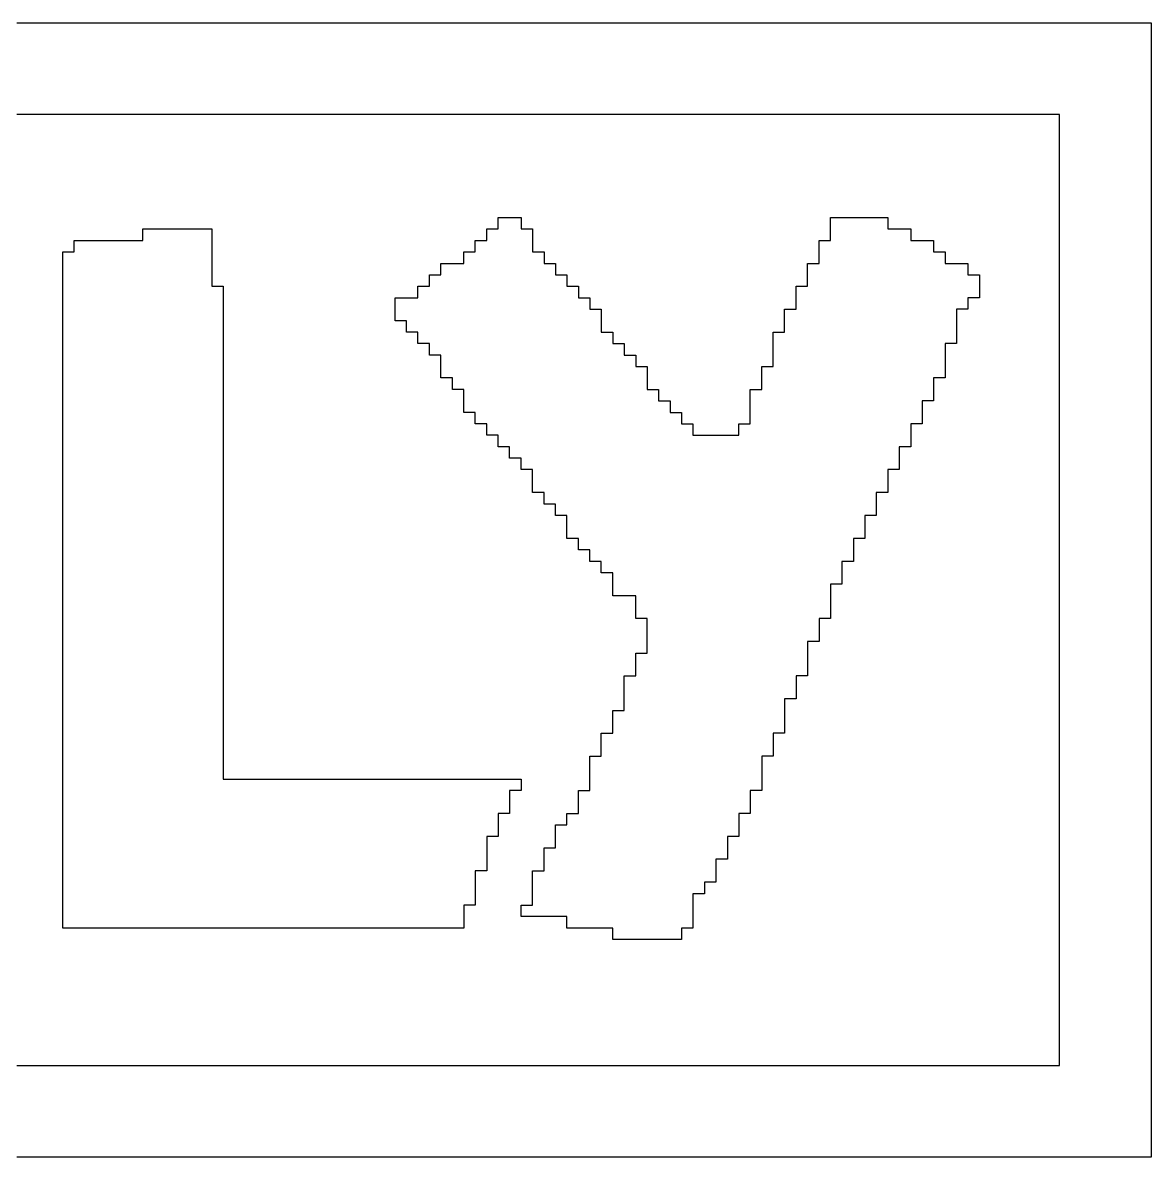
# Model space of a CAD drawing. Extents: x -38.5 to 38.5, y -15.1 to 10.1.
# Drawn here: x 22.72 to 38.48, y -5.7 to 10.14 of the extents above; entities that cross this region are included whole.
import ezdxf

# ---------------------------------------------------------------- set-up
doc = ezdxf.new("R2010")
doc.units = 0

msp = doc.modelspace()

# ---------------------------------------------------------------- linework, layer by layer
for p, q in [((22.639999, 10.136234), (22.800003, 10.136234)), ((22.800003, 10.136234), (22.959999, 10.136234)), ((22.959999, 10.136234), (23.120003, 10.136234)), ((23.120003, 10.136234), (23.279999, 10.136234)), ((23.279999, 10.136234), (23.440002, 10.136234)), ((23.440002, 10.136234), (23.599998, 10.136234)), ((23.599998, 10.136234), (23.760002, 10.136234)), ((23.760002, 10.136234), (23.919998, 10.136234)), ((23.919998, 10.136234), (24.080002, 10.136234)), ((24.080002, 10.136234), (24.239998, 10.136234)), ((24.239998, 10.136234), (24.400002, 10.136234)), ((24.400002, 10.136234), (24.559998, 10.136234)), ((24.559998, 10.136234), (24.720001, 10.136234)), ((24.720001, 10.136234), (24.879997, 10.136234)), ((24.879997, 10.136234), (25.040001, 10.136234)), ((25.040001, 10.136234), (25.199997, 10.136234)), ((25.199997, 10.136234), (25.360001, 10.136234)), ((25.360001, 10.136234), (25.519997, 10.136234)), ((25.519997, 10.136234), (25.68, 10.136234)), ((25.68, 10.136234), (25.839996, 10.136234)), ((25.839996, 10.136234), (26, 10.136234)), ((26, 10.136234), (26.160004, 10.136234)), ((26.160004, 10.136234), (26.32, 10.136234)), ((26.32, 10.136234), (26.480003, 10.136234)), ((26.480003, 10.136234), (26.639999, 10.136234)), ((26.639999, 10.136234), (26.800003, 10.136234)), ((26.800003, 10.136234), (26.959999, 10.136234)), ((26.959999, 10.136234), (27.120003, 10.136234)), ((27.120003, 10.136234), (27.279999, 10.136234)), ((27.279999, 10.136234), (27.440002, 10.136234)), ((27.440002, 10.136234), (27.599998, 10.136234)), ((27.599998, 10.136234), (27.760002, 10.136234)), ((27.760002, 10.136234), (27.919998, 10.136234)), ((27.919998, 10.136234), (28.080002, 10.136234)), ((28.080002, 10.136234), (28.239998, 10.136234)), ((28.239998, 10.136234), (28.400002, 10.136234)), ((28.400002, 10.136234), (28.559998, 10.136234)), ((28.559998, 10.136234), (28.720001, 10.136234)), ((28.720001, 10.136234), (28.879997, 10.136234)), ((28.879997, 10.136234), (29.040001, 10.136234)), ((29.040001, 10.136234), (29.199997, 10.136234)), ((29.199997, 10.136234), (29.360001, 10.136234)), ((29.360001, 10.136234), (29.519997, 10.136234)), ((29.519997, 10.136234), (29.68, 10.136234)), ((29.68, 10.136234), (29.839996, 10.136234)), ((29.839996, 10.136234), (30, 10.136234)), ((30, 10.136234), (30.160004, 10.136234)), ((30.160004, 10.136234), (30.32, 10.136234)), ((30.32, 10.136234), (30.480003, 10.136234)), ((30.480003, 10.136234), (30.639999, 10.136234)), ((30.639999, 10.136234), (30.800003, 10.136234)), ((30.800003, 10.136234), (30.959999, 10.136234)), ((30.959999, 10.136234), (31.120003, 10.136234)), ((31.120003, 10.136234), (31.279999, 10.136234)), ((31.279999, 10.136234), (31.440002, 10.136234)), ((31.440002, 10.136234), (31.599998, 10.136234)), ((31.599998, 10.136234), (31.760002, 10.136234)), ((31.760002, 10.136234), (31.919998, 10.136234)), ((31.919998, 10.136234), (32.080002, 10.136234)), ((32.080002, 10.136234), (32.239998, 10.136234)), ((32.239998, 10.136234), (32.400002, 10.136234)), ((32.400002, 10.136234), (32.559998, 10.136234)), ((32.559998, 10.136234), (32.720001, 10.136234)), ((32.720001, 10.136234), (32.879997, 10.136234)), ((32.879997, 10.136234), (33.040001, 10.136234)), ((33.040001, 10.136234), (33.199997, 10.136234)), ((33.199997, 10.136234), (33.360001, 10.136234)), ((33.360001, 10.136234), (33.519997, 10.136234)), ((33.519997, 10.136234), (33.68, 10.136234)), ((33.68, 10.136234), (33.839996, 10.136234)), ((33.839996, 10.136234), (34, 10.136234)), ((34, 10.136234), (34.160004, 10.136234)), ((34.160004, 10.136234), (34.32, 10.136234)), ((34.32, 10.136234), (34.480003, 10.136234)), ((34.480003, 10.136234), (34.639999, 10.136234)), ((34.639999, 10.136234), (34.800003, 10.136234)), ((34.800003, 10.136234), (34.959999, 10.136234)), ((34.959999, 10.136234), (35.120003, 10.136234)), ((35.120003, 10.136234), (35.279999, 10.136234)), ((35.279999, 10.136234), (35.440002, 10.136234)), ((35.440002, 10.136234), (35.599998, 10.136234)), ((35.599998, 10.136234), (35.760002, 10.136234)), ((35.760002, 10.136234), (35.919998, 10.136234)), ((35.919998, 10.136234), (36.080002, 10.136234)), ((36.080002, 10.136234), (36.239998, 10.136234)), ((36.239998, 10.136234), (36.400002, 10.136234)), ((36.400002, 10.136234), (36.559998, 10.136234)), ((36.559998, 10.136234), (36.720001, 10.136234)), ((36.720001, 10.136234), (36.879997, 10.136234)), ((36.879997, 10.136234), (37.040001, 10.136234)), ((37.040001, 10.136234), (37.199997, 10.136234)), ((37.199997, 10.136234), (37.360001, 10.136234)), ((37.360001, 10.136234), (37.519997, 10.136234)), ((37.519997, 10.136234), (37.68, 10.136234)), ((37.68, 10.136234), (37.839996, 10.136234)), ((37.839996, 10.136234), (38, 10.136234)), ((38, 10.136234), (38.160004, 10.136234)), ((38.160004, 10.136234), (38.32, 10.136234)), ((38.32, 10.136234), (38.480003, 10.136234)), ((38.480003, 10.136234), (38.480003, 9.976234)), ((38.480003, 9.976234), (38.480003, 9.816235)), ((38.480003, 9.816235), (38.480003, 9.656235)), ((38.480003, 9.656235), (38.480003, 9.496235)), ((38.480003, 9.496235), (38.480003, 9.336234)), ((38.480003, 9.336234), (38.480003, 9.176234)), ((38.480003, 9.176234), (38.480003, 9.016234)), ((38.480003, 9.016234), (38.480003, 8.856234)), ((22.800003, 8.856234), (22.639999, 8.856234)), ((22.959999, 8.856234), (22.800003, 8.856234)), ((23.120003, 8.856234), (22.959999, 8.856234)), ((23.279999, 8.856234), (23.120003, 8.856234)), ((23.440002, 8.856234), (23.279999, 8.856234)), ((23.599998, 8.856234), (23.440002, 8.856234)), ((23.760002, 8.856234), (23.599998, 8.856234)), ((23.919998, 8.856234), (23.760002, 8.856234)), ((24.080002, 8.856234), (23.919998, 8.856234)), ((24.239998, 8.856234), (24.080002, 8.856234)), ((24.400002, 8.856234), (24.239998, 8.856234)), ((24.559998, 8.856234), (24.400002, 8.856234)), ((24.720001, 8.856234), (24.559998, 8.856234)), ((24.879997, 8.856234), (24.720001, 8.856234)), ((25.040001, 8.856234), (24.879997, 8.856234)), ((25.199997, 8.856234), (25.040001, 8.856234)), ((25.360001, 8.856234), (25.199997, 8.856234)), ((25.519997, 8.856234), (25.360001, 8.856234)), ((25.68, 8.856234), (25.519997, 8.856234)), ((25.839996, 8.856234), (25.68, 8.856234)), ((26, 8.856234), (25.839996, 8.856234)), ((26.160004, 8.856234), (26, 8.856234)), ((26.32, 8.856234), (26.160004, 8.856234)), ((26.480003, 8.856234), (26.32, 8.856234)), ((26.639999, 8.856234), (26.480003, 8.856234)), ((26.800003, 8.856234), (26.639999, 8.856234)), ((26.959999, 8.856234), (26.800003, 8.856234)), ((27.120003, 8.856234), (26.959999, 8.856234)), ((27.279999, 8.856234), (27.120003, 8.856234)), ((27.440002, 8.856234), (27.279999, 8.856234)), ((27.599998, 8.856234), (27.440002, 8.856234)), ((27.760002, 8.856234), (27.599998, 8.856234)), ((27.919998, 8.856234), (27.760002, 8.856234)), ((28.080002, 8.856234), (27.919998, 8.856234)), ((28.239998, 8.856234), (28.080002, 8.856234)), ((28.400002, 8.856234), (28.239998, 8.856234)), ((28.559998, 8.856234), (28.400002, 8.856234)), ((28.720001, 8.856234), (28.559998, 8.856234)), ((28.879997, 8.856234), (28.720001, 8.856234)), ((29.040001, 8.856234), (28.879997, 8.856234)), ((29.199997, 8.856234), (29.040001, 8.856234)), ((29.360001, 8.856234), (29.199997, 8.856234)), ((29.519997, 8.856234), (29.360001, 8.856234)), ((29.68, 8.856234), (29.519997, 8.856234)), ((29.839996, 8.856234), (29.68, 8.856234)), ((30, 8.856234), (29.839996, 8.856234)), ((30.160004, 8.856234), (30, 8.856234)), ((30.32, 8.856234), (30.160004, 8.856234)), ((30.480003, 8.856234), (30.32, 8.856234)), ((30.639999, 8.856234), (30.480003, 8.856234)), ((30.800003, 8.856234), (30.639999, 8.856234)), ((30.959999, 8.856234), (30.800003, 8.856234)), ((31.120003, 8.856234), (30.959999, 8.856234)), ((31.279999, 8.856234), (31.120003, 8.856234)), ((31.440002, 8.856234), (31.279999, 8.856234)), ((31.599998, 8.856234), (31.440002, 8.856234)), ((31.760002, 8.856234), (31.599998, 8.856234)), ((31.919998, 8.856234), (31.760002, 8.856234)), ((32.080002, 8.856234), (31.919998, 8.856234)), ((32.239998, 8.856234), (32.080002, 8.856234)), ((32.400002, 8.856234), (32.239998, 8.856234)), ((32.559998, 8.856234), (32.400002, 8.856234)), ((32.720001, 8.856234), (32.559998, 8.856234)), ((32.879997, 8.856234), (32.720001, 8.856234)), ((33.040001, 8.856234), (32.879997, 8.856234)), ((33.199997, 8.856234), (33.040001, 8.856234)), ((33.360001, 8.856234), (33.199997, 8.856234)), ((33.519997, 8.856234), (33.360001, 8.856234)), ((33.68, 8.856234), (33.519997, 8.856234)), ((33.839996, 8.856234), (33.68, 8.856234)), ((34, 8.856234), (33.839996, 8.856234)), ((34.160004, 8.856234), (34, 8.856234)), ((34.32, 8.856234), (34.160004, 8.856234)), ((34.480003, 8.856234), (34.32, 8.856234)), ((34.639999, 8.856234), (34.480003, 8.856234)), ((34.800003, 8.856234), (34.639999, 8.856234)), ((34.959999, 8.856234), (34.800003, 8.856234)), ((35.120003, 8.856234), (34.959999, 8.856234)), ((35.279999, 8.856234), (35.120003, 8.856234)), ((35.440002, 8.856234), (35.279999, 8.856234)), ((35.599998, 8.856234), (35.440002, 8.856234)), ((35.760002, 8.856234), (35.599998, 8.856234)), ((35.919998, 8.856234), (35.760002, 8.856234)), ((36.080002, 8.856234), (35.919998, 8.856234)), ((36.239998, 8.856234), (36.080002, 8.856234)), ((36.400002, 8.856234), (36.239998, 8.856234)), ((36.559998, 8.856234), (36.400002, 8.856234)), ((36.720001, 8.856234), (36.559998, 8.856234)), ((36.879997, 8.856234), (36.720001, 8.856234)), ((37.040001, 8.856234), (36.879997, 8.856234)), ((37.199997, 8.856234), (37.040001, 8.856234)), ((37.199997, 8.696234), (37.199997, 8.856234)), ((38.480003, 8.856234), (38.480003, 8.696234)), ((37.199997, 8.536234), (37.199997, 8.696234)), ((38.480003, 8.696234), (38.480003, 8.536234)), ((37.199997, 8.376234), (37.199997, 8.536234)), ((38.480003, 8.536234), (38.480003, 8.376234)), ((37.199997, 8.216234), (37.199997, 8.376234)), ((38.480003, 8.376234), (38.480003, 8.216234)), ((37.199997, 8.056234), (37.199997, 8.216234)), ((38.480003, 8.216234), (38.480003, 8.056234)), ((37.199997, 7.896235), (37.199997, 8.056234)), ((38.480003, 8.056234), (38.480003, 7.896235)), ((37.199997, 7.736235), (37.199997, 7.896235)), ((38.480003, 7.896235), (38.480003, 7.736235)), ((37.199997, 7.576234), (37.199997, 7.736235)), ((38.480003, 7.736235), (38.480003, 7.576234)), ((37.199997, 7.416234), (37.199997, 7.576234)), ((38.480003, 7.576234), (38.480003, 7.416234)), ((29.360001, 7.416234), (29.519997, 7.416234)), ((29.360001, 7.256234), (29.360001, 7.416234)), ((29.519997, 7.416234), (29.68, 7.416234)), ((29.68, 7.416234), (29.68, 7.256234)), ((34, 7.416234), (34.160004, 7.416234)), ((34, 7.256234), (34, 7.416234)), ((34.160004, 7.416234), (34.32, 7.416234)), ((34.32, 7.416234), (34.480003, 7.416234)), ((34.480003, 7.416234), (34.639999, 7.416234)), ((34.639999, 7.416234), (34.800003, 7.416234)), ((34.800003, 7.416234), (34.800003, 7.256234)), ((37.199997, 7.256234), (37.199997, 7.416234)), ((38.480003, 7.416234), (38.480003, 7.256234)), ((24.400002, 7.256234), (24.559998, 7.256234)), ((24.400002, 7.096234), (24.400002, 7.256234)), ((24.559998, 7.256234), (24.720001, 7.256234)), ((24.720001, 7.256234), (24.879997, 7.256234)), ((24.879997, 7.256234), (25.040001, 7.256234)), ((25.040001, 7.256234), (25.199997, 7.256234)), ((25.199997, 7.256234), (25.360001, 7.256234)), ((25.360001, 7.256234), (25.360001, 7.096234)), ((29.199997, 7.256234), (29.360001, 7.256234)), ((29.199997, 7.096234), (29.199997, 7.256234)), ((29.68, 7.256234), (29.839996, 7.256234)), ((29.839996, 7.256234), (29.839996, 7.096234)), ((34, 7.096234), (34, 7.256234)), ((34.800003, 7.256234), (34.959999, 7.256234)), ((34.959999, 7.256234), (35.120003, 7.256234)), ((35.120003, 7.256234), (35.120003, 7.096234)), ((37.199997, 7.096234), (37.199997, 7.256234)), ((38.480003, 7.256234), (38.480003, 7.096234)), ((23.440002, 7.096234), (23.599998, 7.096234)), ((23.440002, 6.936234), (23.440002, 7.096234)), ((23.599998, 7.096234), (23.760002, 7.096234)), ((23.760002, 7.096234), (23.919998, 7.096234)), ((23.919998, 7.096234), (24.080002, 7.096234)), ((24.080002, 7.096234), (24.239998, 7.096234)), ((24.239998, 7.096234), (24.400002, 7.096234)), ((25.360001, 7.096234), (25.360001, 6.936234)), ((29.040001, 7.096234), (29.199997, 7.096234)), ((29.040001, 6.936234), (29.040001, 7.096234)), ((29.839996, 7.096234), (29.839996, 6.936234)), ((33.839996, 7.096234), (34, 7.096234)), ((33.839996, 6.936234), (33.839996, 7.096234)), ((35.120003, 7.096234), (35.279999, 7.096234)), ((35.279999, 7.096234), (35.440002, 7.096234)), ((35.440002, 7.096234), (35.440002, 6.936234)), ((37.199997, 6.936234), (37.199997, 7.096234)), ((38.480003, 7.096234), (38.480003, 6.936234)), ((23.279999, 6.936234), (23.440002, 6.936234)), ((23.279999, 6.776235), (23.279999, 6.936234)), ((25.360001, 6.936234), (25.360001, 6.776235)), ((28.879997, 6.936234), (29.040001, 6.936234)), ((28.879997, 6.776235), (28.879997, 6.936234)), ((29.839996, 6.936234), (30, 6.936234)), ((30, 6.936234), (30, 6.776235)), ((33.839996, 6.776235), (33.839996, 6.936234)), ((35.440002, 6.936234), (35.599998, 6.936234)), ((35.599998, 6.936234), (35.599998, 6.776235)), ((37.199997, 6.776235), (37.199997, 6.936234)), ((38.480003, 6.936234), (38.480003, 6.776235)), ((23.279999, 6.616234), (23.279999, 6.776235)), ((25.360001, 6.776235), (25.360001, 6.616234)), ((28.559998, 6.776235), (28.720001, 6.776235)), ((28.559998, 6.616234), (28.559998, 6.776235)), ((28.720001, 6.776235), (28.879997, 6.776235)), ((30, 6.776235), (30.160004, 6.776235)), ((30.160004, 6.776235), (30.160004, 6.616234)), ((33.68, 6.776235), (33.839996, 6.776235)), ((33.68, 6.616234), (33.68, 6.776235)), ((35.599998, 6.776235), (35.760002, 6.776235)), ((35.760002, 6.776235), (35.919998, 6.776235)), ((35.919998, 6.776235), (35.919998, 6.616234)), ((37.199997, 6.616234), (37.199997, 6.776235)), ((38.480003, 6.776235), (38.480003, 6.616234)), ((23.279999, 6.456234), (23.279999, 6.616234)), ((25.360001, 6.616234), (25.360001, 6.456234)), ((28.400002, 6.616234), (28.559998, 6.616234)), ((28.400002, 6.456234), (28.400002, 6.616234)), ((30.160004, 6.616234), (30.32, 6.616234)), ((30.32, 6.616234), (30.32, 6.456234)), ((33.68, 6.456234), (33.68, 6.616234)), ((35.919998, 6.616234), (36.080002, 6.616234)), ((36.080002, 6.616234), (36.080002, 6.456234)), ((37.199997, 6.456234), (37.199997, 6.616234)), ((38.480003, 6.616234), (38.480003, 6.456234)), ((23.279999, 6.296234), (23.279999, 6.456234)), ((25.360001, 6.456234), (25.519997, 6.456234)), ((25.519997, 6.456234), (25.519997, 6.296234)), ((28.239998, 6.456234), (28.400002, 6.456234)), ((28.239998, 6.296234), (28.239998, 6.456234)), ((30.32, 6.456234), (30.480003, 6.456234)), ((30.480003, 6.456234), (30.480003, 6.296234)), ((33.519997, 6.456234), (33.68, 6.456234)), ((33.519997, 6.296234), (33.519997, 6.456234)), ((36.080002, 6.456234), (36.080002, 6.296234)), ((37.199997, 6.296234), (37.199997, 6.456234)), ((38.480003, 6.456234), (38.480003, 6.296234)), ((23.279999, 6.136234), (23.279999, 6.296234)), ((25.519997, 6.296234), (25.519997, 6.136234)), ((27.919998, 6.296234), (28.080002, 6.296234)), ((27.919998, 6.136234), (27.919998, 6.296234)), ((28.080002, 6.296234), (28.239998, 6.296234)), ((30.480003, 6.296234), (30.639999, 6.296234)), ((30.639999, 6.296234), (30.639999, 6.136234)), ((33.519997, 6.136234), (33.519997, 6.296234)), ((36.080002, 6.296234), (35.919998, 6.296234)), ((35.919998, 6.296234), (35.919998, 6.136234)), ((37.199997, 6.136234), (37.199997, 6.296234)), ((38.480003, 6.296234), (38.480003, 6.136234)), ((23.279999, 5.976234), (23.279999, 6.136234)), ((25.519997, 6.136234), (25.519997, 5.976234)), ((27.919998, 5.976234), (27.919998, 6.136234)), ((30.639999, 6.136234), (30.800003, 6.136234)), ((30.800003, 6.136234), (30.800003, 5.976234)), ((33.360001, 6.136234), (33.519997, 6.136234)), ((33.360001, 5.976234), (33.360001, 6.136234)), ((35.919998, 6.136234), (35.760002, 6.136234)), ((35.760002, 6.136234), (35.760002, 5.976234)), ((37.199997, 5.976234), (37.199997, 6.136234)), ((38.480003, 6.136234), (38.480003, 5.976234)), ((23.279999, 5.816235), (23.279999, 5.976234)), ((25.519997, 5.976234), (25.519997, 5.816235)), ((28.080002, 5.976234), (27.919998, 5.976234)), ((28.080002, 5.816235), (28.080002, 5.976234)), ((30.800003, 5.976234), (30.800003, 5.816235)), ((33.360001, 5.816235), (33.360001, 5.976234)), ((35.760002, 5.976234), (35.760002, 5.816235)), ((37.199997, 5.816235), (37.199997, 5.976234)), ((38.480003, 5.976234), (38.480003, 5.816235)), ((23.279999, 5.656234), (23.279999, 5.816235)), ((25.519997, 5.816235), (25.519997, 5.656234)), ((28.239998, 5.816235), (28.080002, 5.816235)), ((28.239998, 5.656234), (28.239998, 5.816235)), ((30.800003, 5.816235), (30.959999, 5.816235)), ((30.959999, 5.816235), (30.959999, 5.656234)), ((33.199997, 5.816235), (33.360001, 5.816235)), ((33.199997, 5.656234), (33.199997, 5.816235)), ((35.760002, 5.816235), (35.760002, 5.656234)), ((37.199997, 5.656234), (37.199997, 5.816235)), ((38.480003, 5.816235), (38.480003, 5.656234)), ((23.279999, 5.496234), (23.279999, 5.656234)), ((25.519997, 5.656234), (25.519997, 5.496234)), ((28.400002, 5.656234), (28.239998, 5.656234)), ((28.400002, 5.496234), (28.400002, 5.656234)), ((30.959999, 5.656234), (31.120003, 5.656234)), ((31.120003, 5.656234), (31.120003, 5.496234)), ((33.199997, 5.496234), (33.199997, 5.656234)), ((35.760002, 5.656234), (35.599998, 5.656234)), ((35.599998, 5.656234), (35.599998, 5.496234)), ((37.199997, 5.496234), (37.199997, 5.656234)), ((38.480003, 5.656234), (38.480003, 5.496234)), ((23.279999, 5.336234), (23.279999, 5.496234)), ((25.519997, 5.496234), (25.519997, 5.336234)), ((28.559998, 5.496234), (28.400002, 5.496234)), ((28.559998, 5.336234), (28.559998, 5.496234)), ((31.120003, 5.496234), (31.279999, 5.496234)), ((31.279999, 5.496234), (31.279999, 5.336234)), ((33.199997, 5.336234), (33.199997, 5.496234)), ((35.599998, 5.496234), (35.599998, 5.336234)), ((37.199997, 5.336234), (37.199997, 5.496234)), ((38.480003, 5.496234), (38.480003, 5.336234)), ((23.279999, 5.176234), (23.279999, 5.336234)), ((25.519997, 5.336234), (25.519997, 5.176234)), ((28.559998, 5.176234), (28.559998, 5.336234)), ((31.279999, 5.336234), (31.440002, 5.336234)), ((31.440002, 5.336234), (31.440002, 5.176234)), ((33.040001, 5.336234), (33.199997, 5.336234)), ((33.040001, 5.176234), (33.040001, 5.336234)), ((35.599998, 5.336234), (35.599998, 5.176234)), ((37.199997, 5.176234), (37.199997, 5.336234)), ((38.480003, 5.336234), (38.480003, 5.176234)), ((23.279999, 5.016234), (23.279999, 5.176234)), ((25.519997, 5.176234), (25.519997, 5.016234)), ((28.720001, 5.176234), (28.559998, 5.176234)), ((28.720001, 5.016234), (28.720001, 5.176234)), ((31.440002, 5.176234), (31.440002, 5.016234)), ((33.040001, 5.016234), (33.040001, 5.176234)), ((35.599998, 5.176234), (35.440002, 5.176234)), ((35.440002, 5.176234), (35.440002, 5.016234)), ((37.199997, 5.016234), (37.199997, 5.176234)), ((38.480003, 5.176234), (38.480003, 5.016234)), ((23.279999, 4.856235), (23.279999, 5.016234)), ((25.519997, 5.016234), (25.519997, 4.856235)), ((28.879997, 5.016234), (28.720001, 5.016234)), ((28.879997, 4.856235), (28.879997, 5.016234)), ((31.440002, 5.016234), (31.599998, 5.016234)), ((31.599998, 5.016234), (31.599998, 4.856235)), ((32.879997, 5.016234), (33.040001, 5.016234)), ((32.879997, 4.856235), (32.879997, 5.016234)), ((35.440002, 5.016234), (35.440002, 4.856235)), ((37.199997, 4.856235), (37.199997, 5.016234)), ((38.480003, 5.016234), (38.480003, 4.856235)), ((23.279999, 4.696234), (23.279999, 4.856235)), ((25.519997, 4.856235), (25.519997, 4.696234)), ((28.879997, 4.696234), (28.879997, 4.856235)), ((31.599998, 4.856235), (31.760002, 4.856235)), ((31.760002, 4.856235), (31.760002, 4.696234)), ((32.879997, 4.696234), (32.879997, 4.856235)), ((35.440002, 4.856235), (35.279999, 4.856235)), ((35.279999, 4.856235), (35.279999, 4.696234)), ((37.199997, 4.696234), (37.199997, 4.856235)), ((38.480003, 4.856235), (38.480003, 4.696234)), ((23.279999, 4.536234), (23.279999, 4.696234)), ((25.519997, 4.696234), (25.519997, 4.536234)), ((29.040001, 4.696234), (28.879997, 4.696234)), ((29.040001, 4.536234), (29.040001, 4.696234)), ((31.760002, 4.696234), (31.919998, 4.696234)), ((31.919998, 4.696234), (31.919998, 4.536234)), ((32.879997, 4.536234), (32.879997, 4.696234)), ((35.279999, 4.696234), (35.279999, 4.536234)), ((37.199997, 4.536234), (37.199997, 4.696234)), ((38.480003, 4.696234), (38.480003, 4.536234)), ((23.279999, 4.376234), (23.279999, 4.536234)), ((25.519997, 4.536234), (25.519997, 4.376234)), ((29.199997, 4.536234), (29.040001, 4.536234)), ((29.199997, 4.376234), (29.199997, 4.536234)), ((31.919998, 4.536234), (32.080002, 4.536234)), ((32.080002, 4.536234), (32.080002, 4.376234)), ((32.720001, 4.536234), (32.879997, 4.536234)), ((32.720001, 4.376234), (32.720001, 4.536234)), ((35.279999, 4.536234), (35.120003, 4.536234)), ((35.120003, 4.536234), (35.120003, 4.376234)), ((37.199997, 4.376234), (37.199997, 4.536234)), ((38.480003, 4.536234), (38.480003, 4.376234)), ((23.279999, 4.216234), (23.279999, 4.376234)), ((25.519997, 4.376234), (25.519997, 4.216234)), ((29.360001, 4.376234), (29.199997, 4.376234)), ((29.360001, 4.216234), (29.360001, 4.376234)), ((32.080002, 4.376234), (32.239998, 4.376234)), ((32.239998, 4.376234), (32.400002, 4.376234)), ((32.400002, 4.376234), (32.559998, 4.376234)), ((32.559998, 4.376234), (32.720001, 4.376234)), ((35.120003, 4.376234), (35.120003, 4.216234)), ((37.199997, 4.216234), (37.199997, 4.376234)), ((38.480003, 4.376234), (38.480003, 4.216234)), ((23.279999, 4.056234), (23.279999, 4.216234)), ((25.519997, 4.216234), (25.519997, 4.056234)), ((29.519997, 4.216234), (29.360001, 4.216234)), ((29.519997, 4.056234), (29.519997, 4.216234)), ((35.120003, 4.216234), (34.959999, 4.216234)), ((34.959999, 4.216234), (34.959999, 4.056234)), ((37.199997, 4.056234), (37.199997, 4.216234)), ((38.480003, 4.216234), (38.480003, 4.056234)), ((23.279999, 3.896235), (23.279999, 4.056234)), ((25.519997, 4.056234), (25.519997, 3.896235)), ((29.68, 4.056234), (29.519997, 4.056234)), ((29.68, 3.896235), (29.68, 4.056234)), ((34.959999, 4.056234), (34.959999, 3.896235)), ((37.199997, 3.896235), (37.199997, 4.056234)), ((38.480003, 4.056234), (38.480003, 3.896235)), ((23.279999, 3.736235), (23.279999, 3.896235)), ((25.519997, 3.896235), (25.519997, 3.736235)), ((29.839996, 3.896235), (29.68, 3.896235)), ((29.839996, 3.736235), (29.839996, 3.896235)), ((34.959999, 3.896235), (34.800003, 3.896235)), ((34.800003, 3.896235), (34.800003, 3.736235)), ((37.199997, 3.736235), (37.199997, 3.896235)), ((38.480003, 3.896235), (38.480003, 3.736235)), ((23.279999, 3.576234), (23.279999, 3.736235)), ((25.519997, 3.736235), (25.519997, 3.576234)), ((29.839996, 3.576234), (29.839996, 3.736235)), ((34.800003, 3.736235), (34.800003, 3.576234)), ((37.199997, 3.576234), (37.199997, 3.736235)), ((38.480003, 3.736235), (38.480003, 3.576234)), ((23.279999, 3.416234), (23.279999, 3.576234)), ((25.519997, 3.576234), (25.519997, 3.416234)), ((30, 3.576234), (29.839996, 3.576234)), ((30, 3.416234), (30, 3.576234)), ((34.800003, 3.576234), (34.639999, 3.576234)), ((34.639999, 3.576234), (34.639999, 3.416234)), ((37.199997, 3.416234), (37.199997, 3.576234)), ((38.480003, 3.576234), (38.480003, 3.416234)), ((23.279999, 3.256234), (23.279999, 3.416234)), ((25.519997, 3.416234), (25.519997, 3.256234)), ((30.160004, 3.416234), (30, 3.416234)), ((30.160004, 3.256234), (30.160004, 3.416234)), ((34.639999, 3.416234), (34.639999, 3.256234)), ((37.199997, 3.256234), (37.199997, 3.416234)), ((38.480003, 3.416234), (38.480003, 3.256234)), ((23.279999, 3.096234), (23.279999, 3.256234)), ((25.519997, 3.256234), (25.519997, 3.096234)), ((30.32, 3.256234), (30.160004, 3.256234)), ((30.32, 3.096234), (30.32, 3.256234)), ((34.639999, 3.256234), (34.480003, 3.256234)), ((34.480003, 3.256234), (34.480003, 3.096234)), ((37.199997, 3.096234), (37.199997, 3.256234)), ((38.480003, 3.256234), (38.480003, 3.096234)), ((23.279999, 2.936234), (23.279999, 3.096234)), ((25.519997, 3.096234), (25.519997, 2.936234)), ((30.32, 2.936234), (30.32, 3.096234)), ((34.480003, 3.096234), (34.480003, 2.936234)), ((37.199997, 2.936234), (37.199997, 3.096234)), ((38.480003, 3.096234), (38.480003, 2.936234)), ((23.279999, 2.776235), (23.279999, 2.936234)), ((25.519997, 2.936234), (25.519997, 2.776235)), ((30.480003, 2.936234), (30.32, 2.936234)), ((30.480003, 2.776235), (30.480003, 2.936234)), ((34.480003, 2.936234), (34.32, 2.936234)), ((34.32, 2.936234), (34.32, 2.776235)), ((37.199997, 2.776235), (37.199997, 2.936234)), ((38.480003, 2.936234), (38.480003, 2.776235)), ((23.279999, 2.616234), (23.279999, 2.776235)), ((25.519997, 2.776235), (25.519997, 2.616234)), ((30.639999, 2.776235), (30.480003, 2.776235)), ((30.639999, 2.616234), (30.639999, 2.776235)), ((34.32, 2.776235), (34.32, 2.616234)), ((37.199997, 2.616234), (37.199997, 2.776235)), ((38.480003, 2.776235), (38.480003, 2.616234)), ((23.279999, 2.456234), (23.279999, 2.616234)), ((25.519997, 2.616234), (25.519997, 2.456234)), ((30.800003, 2.616234), (30.639999, 2.616234)), ((30.800003, 2.456234), (30.800003, 2.616234)), ((34.32, 2.616234), (34.160004, 2.616234)), ((34.160004, 2.616234), (34.160004, 2.456234)), ((37.199997, 2.456234), (37.199997, 2.616234)), ((38.480003, 2.616234), (38.480003, 2.456234)), ((23.279999, 2.296234), (23.279999, 2.456234)), ((25.519997, 2.456234), (25.519997, 2.296234)), ((30.959999, 2.456234), (30.800003, 2.456234)), ((30.959999, 2.296234), (30.959999, 2.456234)), ((34.160004, 2.456234), (34.160004, 2.296234)), ((37.199997, 2.296234), (37.199997, 2.456234)), ((38.480003, 2.456234), (38.480003, 2.296234)), ((23.279999, 2.136234), (23.279999, 2.296234)), ((25.519997, 2.296234), (25.519997, 2.136234)), ((30.959999, 2.136234), (30.959999, 2.296234)), ((34.160004, 2.296234), (34, 2.296234)), ((34, 2.296234), (34, 2.136234)), ((37.199997, 2.136234), (37.199997, 2.296234)), ((38.480003, 2.296234), (38.480003, 2.136234)), ((23.279999, 1.976234), (23.279999, 2.136234)), ((25.519997, 2.136234), (25.519997, 1.976234)), ((31.120003, 2.136234), (30.959999, 2.136234)), ((31.279999, 2.136234), (31.120003, 2.136234)), ((31.279999, 1.976234), (31.279999, 2.136234)), ((34, 2.136234), (34, 1.976234)), ((37.199997, 1.976234), (37.199997, 2.136234)), ((38.480003, 2.136234), (38.480003, 1.976234)), ((23.279999, 1.816235), (23.279999, 1.976234)), ((25.519997, 1.976234), (25.519997, 1.816235)), ((31.279999, 1.816235), (31.279999, 1.976234)), ((34, 1.976234), (34, 1.816235)), ((37.199997, 1.816235), (37.199997, 1.976234)), ((38.480003, 1.976234), (38.480003, 1.816235)), ((23.279999, 1.656234), (23.279999, 1.816235)), ((25.519997, 1.816235), (25.519997, 1.656234)), ((31.440002, 1.816235), (31.279999, 1.816235)), ((31.440002, 1.656234), (31.440002, 1.816235)), ((34, 1.816235), (33.839996, 1.816235)), ((33.839996, 1.816235), (33.839996, 1.656234)), ((37.199997, 1.656234), (37.199997, 1.816235)), ((38.480003, 1.816235), (38.480003, 1.656234)), ((23.279999, 1.496234), (23.279999, 1.656234)), ((25.519997, 1.656234), (25.519997, 1.496234)), ((31.440002, 1.496234), (31.440002, 1.656234)), ((33.839996, 1.656234), (33.839996, 1.496234)), ((37.199997, 1.496234), (37.199997, 1.656234)), ((38.480003, 1.656234), (38.480003, 1.496234)), ((23.279999, 1.336234), (23.279999, 1.496234)), ((25.519997, 1.496234), (25.519997, 1.336234)), ((31.440002, 1.336234), (31.440002, 1.496234)), ((33.839996, 1.496234), (33.68, 1.496234)), ((33.68, 1.496234), (33.68, 1.336234)), ((37.199997, 1.336234), (37.199997, 1.496234)), ((38.480003, 1.496234), (38.480003, 1.336234)), ((23.279999, 1.176234), (23.279999, 1.336234)), ((25.519997, 1.336234), (25.519997, 1.176234)), ((31.279999, 1.336234), (31.440002, 1.336234)), ((31.279999, 1.176234), (31.279999, 1.336234)), ((33.68, 1.336234), (33.68, 1.176234)), ((37.199997, 1.176234), (37.199997, 1.336234)), ((38.480003, 1.336234), (38.480003, 1.176234)), ((23.279999, 1.016234), (23.279999, 1.176234)), ((25.519997, 1.176234), (25.519997, 1.016234)), ((31.279999, 1.016234), (31.279999, 1.176234)), ((33.68, 1.176234), (33.68, 1.016234)), ((37.199997, 1.016234), (37.199997, 1.176234)), ((38.480003, 1.176234), (38.480003, 1.016234)), ((23.279999, 0.856235), (23.279999, 1.016234)), ((25.519997, 1.016234), (25.519997, 0.856235)), ((31.120003, 1.016234), (31.279999, 1.016234)), ((31.120003, 0.856235), (31.120003, 1.016234)), ((33.68, 1.016234), (33.519997, 1.016234)), ((33.519997, 1.016234), (33.519997, 0.856235)), ((37.199997, 0.856235), (37.199997, 1.016234)), ((38.480003, 1.016234), (38.480003, 0.856235)), ((23.279999, 0.696234), (23.279999, 0.856235)), ((25.519997, 0.856235), (25.519997, 0.696234)), ((31.120003, 0.696234), (31.120003, 0.856235)), ((33.519997, 0.856235), (33.519997, 0.696234)), ((37.199997, 0.696234), (37.199997, 0.856235)), ((38.480003, 0.856235), (38.480003, 0.696234)), ((23.279999, 0.536234), (23.279999, 0.696234)), ((25.519997, 0.696234), (25.519997, 0.536234)), ((31.120003, 0.536234), (31.120003, 0.696234)), ((33.519997, 0.696234), (33.360001, 0.696234)), ((33.360001, 0.696234), (33.360001, 0.536234)), ((37.199997, 0.536234), (37.199997, 0.696234)), ((38.480003, 0.696234), (38.480003, 0.536234)), ((23.279999, 0.376234), (23.279999, 0.536234)), ((25.519997, 0.536234), (25.519997, 0.376234)), ((30.959999, 0.536234), (31.120003, 0.536234)), ((30.959999, 0.376234), (30.959999, 0.536234)), ((33.360001, 0.536234), (33.360001, 0.376234)), ((37.199997, 0.376234), (37.199997, 0.536234)), ((38.480003, 0.536234), (38.480003, 0.376234)), ((23.279999, 0.216234), (23.279999, 0.376234)), ((25.519997, 0.376234), (25.519997, 0.216234)), ((30.959999, 0.216234), (30.959999, 0.376234)), ((33.360001, 0.376234), (33.360001, 0.216234)), ((37.199997, 0.216234), (37.199997, 0.376234)), ((38.480003, 0.376234), (38.480003, 0.216234)), ((23.279999, 0.056234), (23.279999, 0.216234)), ((25.519997, 0.216234), (25.519997, 0.056234)), ((30.800003, 0.216234), (30.959999, 0.216234)), ((30.800003, 0.056234), (30.800003, 0.216234)), ((33.360001, 0.216234), (33.199997, 0.216234)), ((33.199997, 0.216234), (33.199997, 0.056234)), ((37.199997, 0.056234), (37.199997, 0.216234)), ((38.480003, 0.216234), (38.480003, 0.056234)), ((23.279999, -0.103765), (23.279999, 0.056234)), ((25.519997, 0.056234), (25.519997, -0.103765)), ((30.800003, -0.103765), (30.800003, 0.056234)), ((33.199997, 0.056234), (33.199997, -0.103765)), ((37.199997, -0.103765), (37.199997, 0.056234)), ((38.480003, 0.056234), (38.480003, -0.103765)), ((23.279999, -0.263765), (23.279999, -0.103765)), ((25.519997, -0.103765), (25.519997, -0.263765)), ((30.639999, -0.103765), (30.800003, -0.103765)), ((30.639999, -0.263765), (30.639999, -0.103765)), ((33.199997, -0.103765), (33.040001, -0.103765)), ((33.040001, -0.103765), (33.040001, -0.263765)), ((37.199997, -0.263765), (37.199997, -0.103765)), ((38.480003, -0.103765), (38.480003, -0.263765)), ((23.279999, -0.423765), (23.279999, -0.263765)), ((25.519997, -0.263765), (25.519997, -0.423765)), ((30.639999, -0.423765), (30.639999, -0.263765)), ((33.040001, -0.263765), (33.040001, -0.423765)), ((37.199997, -0.423765), (37.199997, -0.263765)), ((38.480003, -0.263765), (38.480003, -0.423765)), ((23.279999, -0.583765), (23.279999, -0.423765)), ((25.519997, -0.423765), (25.68, -0.423765)), ((25.68, -0.423765), (25.839996, -0.423765)), ((25.839996, -0.423765), (26, -0.423765)), ((26, -0.423765), (26.160004, -0.423765)), ((26.160004, -0.423765), (26.32, -0.423765)), ((26.32, -0.423765), (26.480003, -0.423765)), ((26.480003, -0.423765), (26.639999, -0.423765)), ((26.639999, -0.423765), (26.800003, -0.423765)), ((26.800003, -0.423765), (26.959999, -0.423765)), ((26.959999, -0.423765), (27.120003, -0.423765)), ((27.120003, -0.423765), (27.279999, -0.423765)), ((27.279999, -0.423765), (27.440002, -0.423765)), ((27.440002, -0.423765), (27.599998, -0.423765)), ((27.599998, -0.423765), (27.760002, -0.423765)), ((27.760002, -0.423765), (27.919998, -0.423765)), ((27.919998, -0.423765), (28.080002, -0.423765)), ((28.080002, -0.423765), (28.239998, -0.423765)), ((28.239998, -0.423765), (28.400002, -0.423765)), ((28.400002, -0.423765), (28.559998, -0.423765)), ((28.559998, -0.423765), (28.720001, -0.423765)), ((28.720001, -0.423765), (28.879997, -0.423765)), ((28.879997, -0.423765), (29.040001, -0.423765)), ((29.040001, -0.423765), (29.199997, -0.423765)), ((29.199997, -0.423765), (29.360001, -0.423765)), ((29.360001, -0.423765), (29.519997, -0.423765)), ((29.519997, -0.423765), (29.68, -0.423765)), ((29.68, -0.423765), (29.68, -0.583765)), ((30.639999, -0.583765), (30.639999, -0.423765)), ((33.040001, -0.423765), (33.040001, -0.583765)), ((37.199997, -0.583765), (37.199997, -0.423765)), ((38.480003, -0.423765), (38.480003, -0.583765)), ((23.279999, -0.743765), (23.279999, -0.583765)), ((29.68, -0.583765), (29.519997, -0.583765)), ((29.519997, -0.583765), (29.519997, -0.743765)), ((30.480003, -0.583765), (30.639999, -0.583765)), ((30.480003, -0.743765), (30.480003, -0.583765)), ((33.040001, -0.583765), (32.879997, -0.583765)), ((32.879997, -0.583765), (32.879997, -0.743765)), ((37.199997, -0.743765), (37.199997, -0.583765)), ((38.480003, -0.583765), (38.480003, -0.743765)), ((23.279999, -0.903767), (23.279999, -0.743765)), ((29.519997, -0.743765), (29.519997, -0.903767)), ((30.480003, -0.903767), (30.480003, -0.743765)), ((32.879997, -0.743765), (32.879997, -0.903767)), ((37.199997, -0.903767), (37.199997, -0.743765)), ((38.480003, -0.743765), (38.480003, -0.903767)), ((23.279999, -1.063766), (23.279999, -0.903767)), ((29.519997, -0.903767), (29.360001, -0.903767)), ((29.360001, -0.903767), (29.360001, -1.063766)), ((30.32, -0.903767), (30.480003, -0.903767)), ((30.32, -1.063766), (30.32, -0.903767)), ((32.879997, -0.903767), (32.720001, -0.903767)), ((32.720001, -0.903767), (32.720001, -1.063766)), ((37.199997, -1.063766), (37.199997, -0.903767)), ((38.480003, -0.903767), (38.480003, -1.063766)), ((23.279999, -1.223766), (23.279999, -1.063766)), ((29.360001, -1.063766), (29.360001, -1.223766)), ((30.160004, -1.063766), (30.32, -1.063766)), ((30.160004, -1.223766), (30.160004, -1.063766)), ((32.720001, -1.063766), (32.720001, -1.223766)), ((37.199997, -1.223766), (37.199997, -1.063766)), ((38.480003, -1.063766), (38.480003, -1.223766)), ((23.279999, -1.383766), (23.279999, -1.223766)), ((29.360001, -1.223766), (29.199997, -1.223766)), ((29.199997, -1.223766), (29.199997, -1.383766)), ((30.160004, -1.383766), (30.160004, -1.223766)), ((32.720001, -1.223766), (32.559998, -1.223766)), ((32.559998, -1.223766), (32.559998, -1.383766)), ((37.199997, -1.383766), (37.199997, -1.223766)), ((38.480003, -1.223766), (38.480003, -1.383766)), ((23.279999, -1.543766), (23.279999, -1.383766)), ((29.199997, -1.383766), (29.199997, -1.543766)), ((30, -1.383766), (30.160004, -1.383766)), ((30, -1.543766), (30, -1.383766)), ((32.559998, -1.383766), (32.559998, -1.543766)), ((37.199997, -1.543766), (37.199997, -1.383766)), ((38.480003, -1.383766), (38.480003, -1.543766)), ((23.279999, -1.703766), (23.279999, -1.543766)), ((29.199997, -1.543766), (29.199997, -1.703766)), ((30, -1.703766), (30, -1.543766)), ((32.559998, -1.543766), (32.400002, -1.543766)), ((32.400002, -1.543766), (32.400002, -1.703766)), ((37.199997, -1.703766), (37.199997, -1.543766)), ((38.480003, -1.543766), (38.480003, -1.703766)), ((23.279999, -1.863766), (23.279999, -1.703766)), ((29.199997, -1.703766), (29.040001, -1.703766)), ((29.040001, -1.703766), (29.040001, -1.863766)), ((29.839996, -1.703766), (30, -1.703766)), ((29.839996, -1.863766), (29.839996, -1.703766)), ((32.400002, -1.703766), (32.400002, -1.863766)), ((37.199997, -1.863766), (37.199997, -1.703766)), ((38.480003, -1.703766), (38.480003, -1.863766)), ((23.279999, -2.023766), (23.279999, -1.863766)), ((29.040001, -1.863766), (29.040001, -2.023766)), ((29.839996, -2.023766), (29.839996, -1.863766)), ((32.400002, -1.863766), (32.239998, -1.863766)), ((32.239998, -1.863766), (32.239998, -2.023766)), ((37.199997, -2.023766), (37.199997, -1.863766)), ((38.480003, -1.863766), (38.480003, -2.023766)), ((23.279999, -2.183765), (23.279999, -2.023766)), ((29.040001, -2.023766), (29.040001, -2.183765)), ((29.839996, -2.183765), (29.839996, -2.023766)), ((32.239998, -2.023766), (32.080002, -2.023766)), ((32.080002, -2.023766), (32.080002, -2.183765)), ((37.199997, -2.183765), (37.199997, -2.023766)), ((38.480003, -2.023766), (38.480003, -2.183765)), ((23.279999, -2.343765), (23.279999, -2.183765)), ((29.040001, -2.183765), (28.879997, -2.183765)), ((28.879997, -2.183765), (28.879997, -2.343765)), ((29.68, -2.183765), (29.839996, -2.183765)), ((29.68, -2.343765), (29.68, -2.183765)), ((32.080002, -2.183765), (32.080002, -2.343765)), ((37.199997, -2.343765), (37.199997, -2.183765)), ((38.480003, -2.183765), (38.480003, -2.343765)), ((23.279999, -2.503765), (23.279999, -2.343765)), ((28.879997, -2.343765), (28.879997, -2.503765)), ((29.839996, -2.343765), (29.68, -2.343765)), ((30, -2.343765), (29.839996, -2.343765)), ((30.160004, -2.343765), (30, -2.343765)), ((30.32, -2.343765), (30.160004, -2.343765)), ((30.32, -2.503765), (30.32, -2.343765)), ((32.080002, -2.343765), (32.080002, -2.503765)), ((37.199997, -2.503765), (37.199997, -2.343765)), ((38.480003, -2.343765), (38.480003, -2.503765)), ((23.440002, -2.503765), (23.279999, -2.503765)), ((23.599998, -2.503765), (23.440002, -2.503765)), ((23.760002, -2.503765), (23.599998, -2.503765)), ((23.919998, -2.503765), (23.760002, -2.503765)), ((24.080002, -2.503765), (23.919998, -2.503765)), ((24.239998, -2.503765), (24.080002, -2.503765)), ((24.400002, -2.503765), (24.239998, -2.503765)), ((24.559998, -2.503765), (24.400002, -2.503765)), ((24.720001, -2.503765), (24.559998, -2.503765)), ((24.879997, -2.503765), (24.720001, -2.503765)), ((25.040001, -2.503765), (24.879997, -2.503765)), ((25.199997, -2.503765), (25.040001, -2.503765)), ((25.360001, -2.503765), (25.199997, -2.503765)), ((25.519997, -2.503765), (25.360001, -2.503765)), ((25.68, -2.503765), (25.519997, -2.503765)), ((25.839996, -2.503765), (25.68, -2.503765)), ((26, -2.503765), (25.839996, -2.503765)), ((26.160004, -2.503765), (26, -2.503765)), ((26.32, -2.503765), (26.160004, -2.503765)), ((26.480003, -2.503765), (26.32, -2.503765)), ((26.639999, -2.503765), (26.480003, -2.503765)), ((26.800003, -2.503765), (26.639999, -2.503765)), ((26.959999, -2.503765), (26.800003, -2.503765)), ((27.120003, -2.503765), (26.959999, -2.503765)), ((27.279999, -2.503765), (27.120003, -2.503765)), ((27.440002, -2.503765), (27.279999, -2.503765)), ((27.599998, -2.503765), (27.440002, -2.503765)), ((27.760002, -2.503765), (27.599998, -2.503765)), ((27.919998, -2.503765), (27.760002, -2.503765)), ((28.080002, -2.503765), (27.919998, -2.503765)), ((28.239998, -2.503765), (28.080002, -2.503765)), ((28.400002, -2.503765), (28.239998, -2.503765)), ((28.559998, -2.503765), (28.400002, -2.503765)), ((28.720001, -2.503765), (28.559998, -2.503765)), ((28.879997, -2.503765), (28.720001, -2.503765)), ((30.480003, -2.503765), (30.32, -2.503765)), ((30.639999, -2.503765), (30.480003, -2.503765)), ((30.800003, -2.503765), (30.639999, -2.503765)), ((30.959999, -2.503765), (30.800003, -2.503765)), ((30.959999, -2.663765), (30.959999, -2.503765)), ((32.080002, -2.503765), (31.919998, -2.503765)), ((31.919998, -2.503765), (31.919998, -2.663765)), ((37.199997, -2.663765), (37.199997, -2.503765)), ((38.480003, -2.503765), (38.480003, -2.663765)), ((31.120003, -2.663765), (30.959999, -2.663765)), ((31.279999, -2.663765), (31.120003, -2.663765)), ((31.440002, -2.663765), (31.279999, -2.663765)), ((31.599998, -2.663765), (31.440002, -2.663765)), ((31.760002, -2.663765), (31.599998, -2.663765)), ((31.919998, -2.663765), (31.760002, -2.663765)), ((37.199997, -2.823767), (37.199997, -2.663765)), ((38.480003, -2.663765), (38.480003, -2.823767)), ((37.199997, -2.983767), (37.199997, -2.823767)), ((38.480003, -2.823767), (38.480003, -2.983767)), ((37.199997, -3.143766), (37.199997, -2.983767)), ((38.480003, -2.983767), (38.480003, -3.143766)), ((37.199997, -3.303766), (37.199997, -3.143766)), ((38.480003, -3.143766), (38.480003, -3.303766)), ((37.199997, -3.463766), (37.199997, -3.303766)), ((38.480003, -3.303766), (38.480003, -3.463766)), ((37.199997, -3.623766), (37.199997, -3.463766)), ((38.480003, -3.463766), (38.480003, -3.623766)), ((37.199997, -3.783766), (37.199997, -3.623766)), ((38.480003, -3.623766), (38.480003, -3.783766)), ((37.199997, -3.943766), (37.199997, -3.783766)), ((38.480003, -3.783766), (38.480003, -3.943766)), ((37.199997, -4.103765), (37.199997, -3.943766)), ((38.480003, -3.943766), (38.480003, -4.103765)), ((37.199997, -4.263765), (37.199997, -4.103765)), ((38.480003, -4.103765), (38.480003, -4.263765)), ((37.199997, -4.423765), (37.199997, -4.263765)), ((38.480003, -4.263765), (38.480003, -4.423765)), ((22.639999, -4.423765), (22.800003, -4.423765)), ((22.800003, -4.423765), (22.959999, -4.423765)), ((22.959999, -4.423765), (23.120003, -4.423765)), ((23.120003, -4.423765), (23.279999, -4.423765)), ((23.279999, -4.423765), (23.440002, -4.423765)), ((23.440002, -4.423765), (23.599998, -4.423765)), ((23.599998, -4.423765), (23.760002, -4.423765)), ((23.760002, -4.423765), (23.919998, -4.423765)), ((23.919998, -4.423765), (24.080002, -4.423765)), ((24.080002, -4.423765), (24.239998, -4.423765)), ((24.239998, -4.423765), (24.400002, -4.423765)), ((24.400002, -4.423765), (24.559998, -4.423765)), ((24.559998, -4.423765), (24.720001, -4.423765)), ((24.720001, -4.423765), (24.879997, -4.423765)), ((24.879997, -4.423765), (25.040001, -4.423765)), ((25.040001, -4.423765), (25.199997, -4.423765)), ((25.199997, -4.423765), (25.360001, -4.423765)), ((25.360001, -4.423765), (25.519997, -4.423765)), ((25.519997, -4.423765), (25.68, -4.423765)), ((25.68, -4.423765), (25.839996, -4.423765)), ((25.839996, -4.423765), (26, -4.423765)), ((26, -4.423765), (26.160004, -4.423765)), ((26.160004, -4.423765), (26.32, -4.423765)), ((26.32, -4.423765), (26.480003, -4.423765)), ((26.480003, -4.423765), (26.639999, -4.423765)), ((26.639999, -4.423765), (26.800003, -4.423765)), ((26.800003, -4.423765), (26.959999, -4.423765)), ((26.959999, -4.423765), (27.120003, -4.423765)), ((27.120003, -4.423765), (27.279999, -4.423765)), ((27.279999, -4.423765), (27.440002, -4.423765)), ((27.440002, -4.423765), (27.599998, -4.423765)), ((27.599998, -4.423765), (27.760002, -4.423765)), ((27.760002, -4.423765), (27.919998, -4.423765)), ((27.919998, -4.423765), (28.080002, -4.423765)), ((28.080002, -4.423765), (28.239998, -4.423765)), ((28.239998, -4.423765), (28.400002, -4.423765)), ((28.400002, -4.423765), (28.559998, -4.423765)), ((28.559998, -4.423765), (28.720001, -4.423765)), ((28.720001, -4.423765), (28.879997, -4.423765)), ((28.879997, -4.423765), (29.040001, -4.423765)), ((29.040001, -4.423765), (29.199997, -4.423765)), ((29.199997, -4.423765), (29.360001, -4.423765)), ((29.360001, -4.423765), (29.519997, -4.423765)), ((29.519997, -4.423765), (29.68, -4.423765)), ((29.68, -4.423765), (29.839996, -4.423765)), ((29.839996, -4.423765), (30, -4.423765)), ((30, -4.423765), (30.160004, -4.423765)), ((30.160004, -4.423765), (30.32, -4.423765)), ((30.32, -4.423765), (30.480003, -4.423765)), ((30.480003, -4.423765), (30.639999, -4.423765)), ((30.639999, -4.423765), (30.800003, -4.423765)), ((30.800003, -4.423765), (30.959999, -4.423765)), ((30.959999, -4.423765), (31.120003, -4.423765)), ((31.120003, -4.423765), (31.279999, -4.423765)), ((31.279999, -4.423765), (31.440002, -4.423765)), ((31.440002, -4.423765), (31.599998, -4.423765)), ((31.599998, -4.423765), (31.760002, -4.423765)), ((31.760002, -4.423765), (31.919998, -4.423765)), ((31.919998, -4.423765), (32.080002, -4.423765)), ((32.080002, -4.423765), (32.239998, -4.423765)), ((32.239998, -4.423765), (32.400002, -4.423765)), ((32.400002, -4.423765), (32.559998, -4.423765)), ((32.559998, -4.423765), (32.720001, -4.423765)), ((32.720001, -4.423765), (32.879997, -4.423765)), ((32.879997, -4.423765), (33.040001, -4.423765)), ((33.040001, -4.423765), (33.199997, -4.423765)), ((33.199997, -4.423765), (33.360001, -4.423765)), ((33.360001, -4.423765), (33.519997, -4.423765)), ((33.519997, -4.423765), (33.68, -4.423765)), ((33.68, -4.423765), (33.839996, -4.423765)), ((33.839996, -4.423765), (34, -4.423765)), ((34, -4.423765), (34.160004, -4.423765)), ((34.160004, -4.423765), (34.32, -4.423765)), ((34.32, -4.423765), (34.480003, -4.423765)), ((34.480003, -4.423765), (34.639999, -4.423765)), ((34.639999, -4.423765), (34.800003, -4.423765)), ((34.800003, -4.423765), (34.959999, -4.423765)), ((34.959999, -4.423765), (35.120003, -4.423765)), ((35.120003, -4.423765), (35.279999, -4.423765)), ((35.279999, -4.423765), (35.440002, -4.423765)), ((35.440002, -4.423765), (35.599998, -4.423765)), ((35.599998, -4.423765), (35.760002, -4.423765)), ((35.760002, -4.423765), (35.919998, -4.423765)), ((35.919998, -4.423765), (36.080002, -4.423765)), ((36.080002, -4.423765), (36.239998, -4.423765)), ((36.239998, -4.423765), (36.400002, -4.423765)), ((36.400002, -4.423765), (36.559998, -4.423765)), ((36.559998, -4.423765), (36.720001, -4.423765)), ((36.720001, -4.423765), (36.879997, -4.423765)), ((36.879997, -4.423765), (37.040001, -4.423765)), ((37.040001, -4.423765), (37.199997, -4.423765)), ((38.480003, -4.423765), (38.480003, -4.583765)), ((38.480003, -4.583765), (38.480003, -4.743765)), ((38.480003, -4.743765), (38.480003, -4.903767)), ((38.480003, -4.903767), (38.480003, -5.063766)), ((38.480003, -5.063766), (38.480003, -5.223766)), ((38.480003, -5.223766), (38.480003, -5.383766)), ((38.480003, -5.383766), (38.480003, -5.543766)), ((38.480003, -5.543766), (38.480003, -5.703766)), ((22.800003, -5.703766), (22.639999, -5.703766)), ((22.959999, -5.703766), (22.800003, -5.703766)), ((23.120003, -5.703766), (22.959999, -5.703766)), ((23.279999, -5.703766), (23.120003, -5.703766)), ((23.440002, -5.703766), (23.279999, -5.703766)), ((23.599998, -5.703766), (23.440002, -5.703766)), ((23.760002, -5.703766), (23.599998, -5.703766)), ((23.919998, -5.703766), (23.760002, -5.703766)), ((24.080002, -5.703766), (23.919998, -5.703766)), ((24.239998, -5.703766), (24.080002, -5.703766)), ((24.400002, -5.703766), (24.239998, -5.703766)), ((24.559998, -5.703766), (24.400002, -5.703766)), ((24.720001, -5.703766), (24.559998, -5.703766)), ((24.879997, -5.703766), (24.720001, -5.703766)), ((25.040001, -5.703766), (24.879997, -5.703766)), ((25.199997, -5.703766), (25.040001, -5.703766)), ((25.360001, -5.703766), (25.199997, -5.703766)), ((25.519997, -5.703766), (25.360001, -5.703766)), ((25.68, -5.703766), (25.519997, -5.703766)), ((25.839996, -5.703766), (25.68, -5.703766)), ((26, -5.703766), (25.839996, -5.703766)), ((26.160004, -5.703766), (26, -5.703766)), ((26.32, -5.703766), (26.160004, -5.703766)), ((26.480003, -5.703766), (26.32, -5.703766)), ((26.639999, -5.703766), (26.480003, -5.703766)), ((26.800003, -5.703766), (26.639999, -5.703766)), ((26.959999, -5.703766), (26.800003, -5.703766)), ((27.120003, -5.703766), (26.959999, -5.703766)), ((27.279999, -5.703766), (27.120003, -5.703766)), ((27.440002, -5.703766), (27.279999, -5.703766)), ((27.599998, -5.703766), (27.440002, -5.703766)), ((27.760002, -5.703766), (27.599998, -5.703766)), ((27.919998, -5.703766), (27.760002, -5.703766)), ((28.080002, -5.703766), (27.919998, -5.703766)), ((28.239998, -5.703766), (28.080002, -5.703766)), ((28.400002, -5.703766), (28.239998, -5.703766)), ((28.559998, -5.703766), (28.400002, -5.703766)), ((28.720001, -5.703766), (28.559998, -5.703766)), ((28.879997, -5.703766), (28.720001, -5.703766)), ((29.040001, -5.703766), (28.879997, -5.703766)), ((29.199997, -5.703766), (29.040001, -5.703766)), ((29.360001, -5.703766), (29.199997, -5.703766)), ((29.519997, -5.703766), (29.360001, -5.703766)), ((29.68, -5.703766), (29.519997, -5.703766)), ((29.839996, -5.703766), (29.68, -5.703766)), ((30, -5.703766), (29.839996, -5.703766)), ((30.160004, -5.703766), (30, -5.703766)), ((30.32, -5.703766), (30.160004, -5.703766)), ((30.480003, -5.703766), (30.32, -5.703766)), ((30.639999, -5.703766), (30.480003, -5.703766)), ((30.800003, -5.703766), (30.639999, -5.703766)), ((30.959999, -5.703766), (30.800003, -5.703766)), ((31.120003, -5.703766), (30.959999, -5.703766)), ((31.279999, -5.703766), (31.120003, -5.703766)), ((31.440002, -5.703766), (31.279999, -5.703766)), ((31.599998, -5.703766), (31.440002, -5.703766)), ((31.760002, -5.703766), (31.599998, -5.703766)), ((31.919998, -5.703766), (31.760002, -5.703766)), ((32.080002, -5.703766), (31.919998, -5.703766)), ((32.239998, -5.703766), (32.080002, -5.703766)), ((32.400002, -5.703766), (32.239998, -5.703766)), ((32.559998, -5.703766), (32.400002, -5.703766)), ((32.720001, -5.703766), (32.559998, -5.703766)), ((32.879997, -5.703766), (32.720001, -5.703766)), ((33.040001, -5.703766), (32.879997, -5.703766)), ((33.199997, -5.703766), (33.040001, -5.703766)), ((33.360001, -5.703766), (33.199997, -5.703766)), ((33.519997, -5.703766), (33.360001, -5.703766)), ((33.68, -5.703766), (33.519997, -5.703766)), ((33.839996, -5.703766), (33.68, -5.703766)), ((34, -5.703766), (33.839996, -5.703766)), ((34.160004, -5.703766), (34, -5.703766)), ((34.32, -5.703766), (34.160004, -5.703766)), ((34.480003, -5.703766), (34.32, -5.703766)), ((34.639999, -5.703766), (34.480003, -5.703766)), ((34.800003, -5.703766), (34.639999, -5.703766)), ((34.959999, -5.703766), (34.800003, -5.703766)), ((35.120003, -5.703766), (34.959999, -5.703766)), ((35.279999, -5.703766), (35.120003, -5.703766)), ((35.440002, -5.703766), (35.279999, -5.703766)), ((35.599998, -5.703766), (35.440002, -5.703766)), ((35.760002, -5.703766), (35.599998, -5.703766)), ((35.919998, -5.703766), (35.760002, -5.703766)), ((36.080002, -5.703766), (35.919998, -5.703766)), ((36.239998, -5.703766), (36.080002, -5.703766)), ((36.400002, -5.703766), (36.239998, -5.703766)), ((36.559998, -5.703766), (36.400002, -5.703766)), ((36.720001, -5.703766), (36.559998, -5.703766)), ((36.879997, -5.703766), (36.720001, -5.703766)), ((37.040001, -5.703766), (36.879997, -5.703766)), ((37.199997, -5.703766), (37.040001, -5.703766)), ((37.360001, -5.703766), (37.199997, -5.703766)), ((37.519997, -5.703766), (37.360001, -5.703766)), ((37.68, -5.703766), (37.519997, -5.703766)), ((37.839996, -5.703766), (37.68, -5.703766)), ((38, -5.703766), (37.839996, -5.703766)), ((38.160004, -5.703766), (38, -5.703766)), ((38.32, -5.703766), (38.160004, -5.703766)), ((38.480003, -5.703766), (38.32, -5.703766))]:
    msp.add_line(p, q)

doc.saveas('drawing.dxf')
